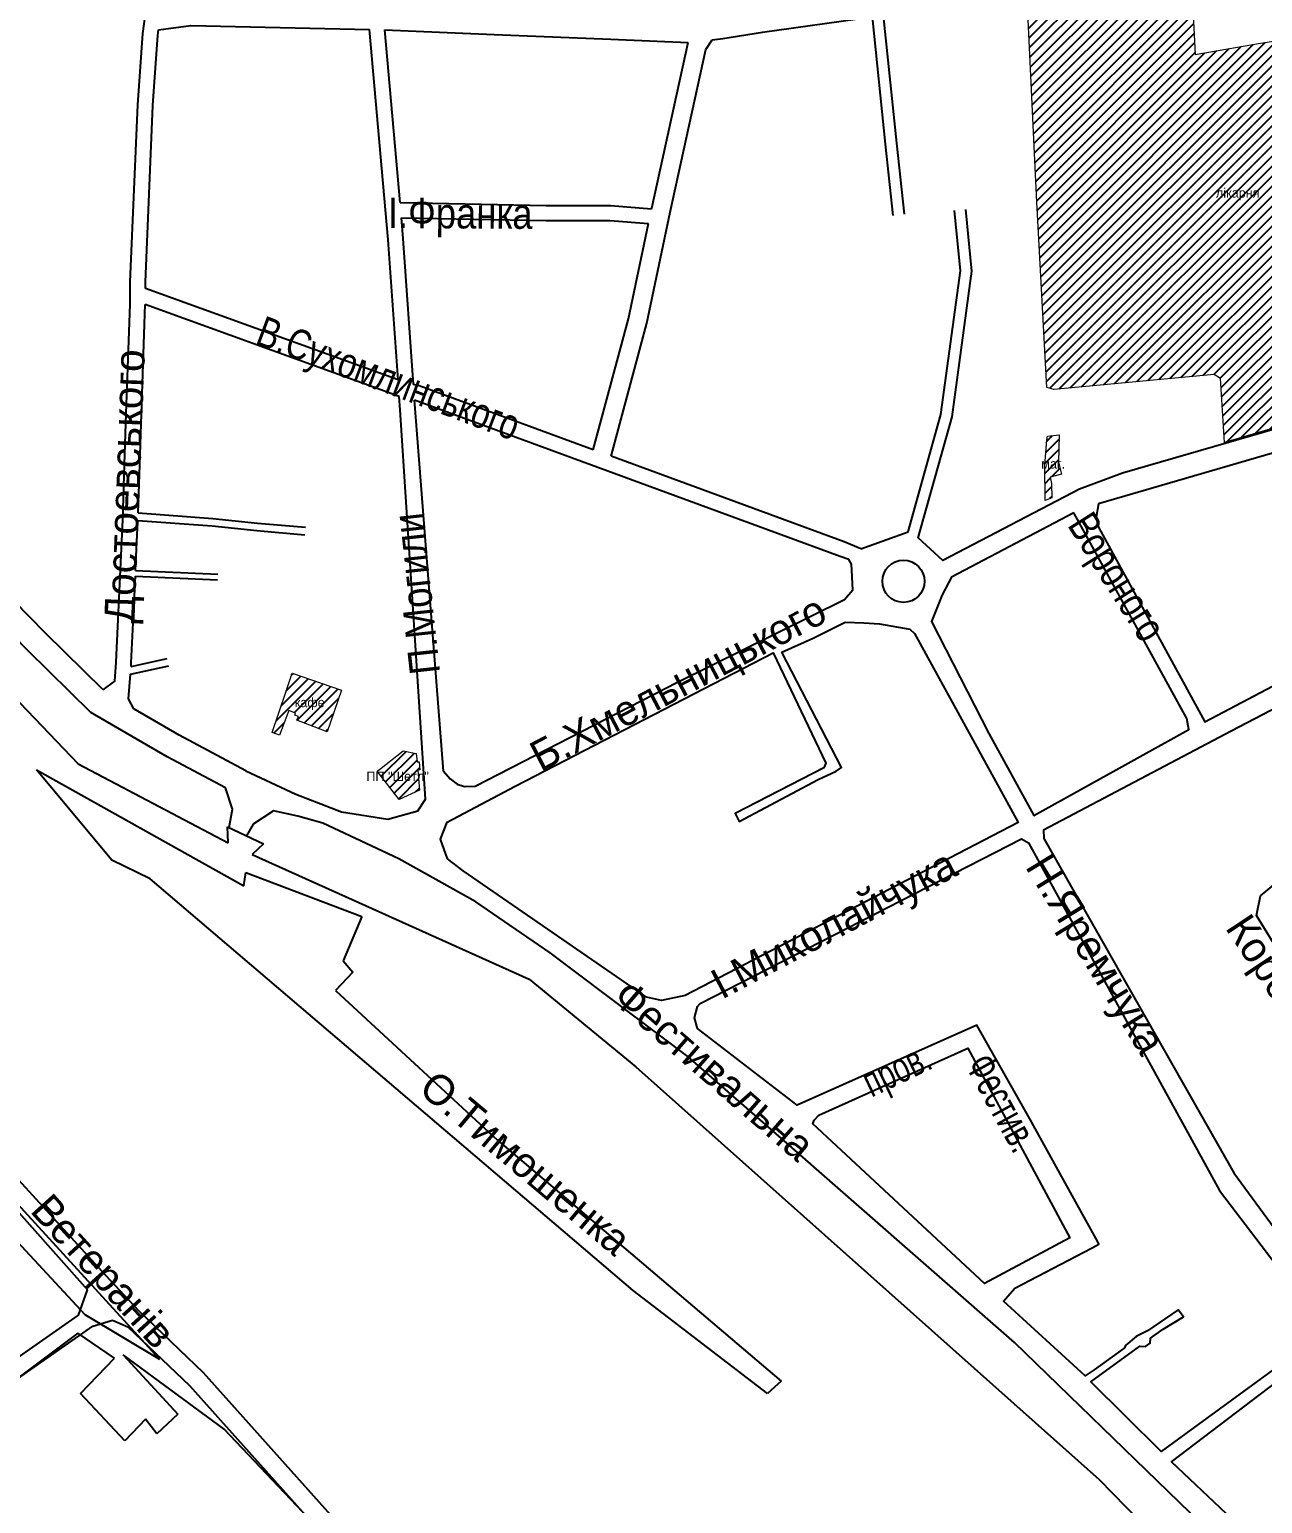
# Model space of a CAD drawing. Header units: millimetres. Extents: x 1379499 to 1411715, y 5652947 to 5671991.
# Drawn here: x 1404213 to 1404865, y 5658619 to 5659398 of the extents above; entities that cross this region are included whole.
import ezdxf
from ezdxf.enums import TextEntityAlignment as Align

# ---------------------------------------------------------------- set-up
doc = ezdxf.new("R2010")
doc.units = ezdxf.units.MM
doc.layers.add('_5Інше', color=252, linetype='Continuous', lineweight=25)
for name, color, linetype in [('вулиці', 7, 'Continuous'), ('ВулНазва', 7, 'Continuous'), ('на область', 5, 'Continuous')]:
    doc.layers.add(name, color=color, linetype=linetype)
picture_1 = doc.add_image_def('image1.bmp', size_in_pixel=(3370, 2384))
pattern_1 = [(45, (19203.3615, -9190.9644), (-2.6516504294, 2.6516504294), [])]

# ---------------------------------------------------------------- blocks, each defined once
blk = doc.blocks.new('ЛвЗд')
at = {"layer": '_5Інше', "color": 204, "linetype": 'Continuous'}
for points in [[(47984.657, 26098.665), (48103.333, 25973.135)], [(48103.333, 25973.135), (48182.492, 25930.781)], [(48081.334, 25969.974), (48190.656, 25908.091)], [(48120.926, 25922.055), (48081.334, 25969.974)], [(48182.492, 25930.781), (48182.113, 25939.35)], [(48182.113, 25939.35), (48201.209, 25930.223)], [(48201.209, 25930.223), (48195.137, 25924.531)], [(48141.09, 25912.124), (48120.926, 25922.055)], [(48195.137, 25924.531), (48341.191, 25857.844)], [(48395.236, 25692.797), (48141.09, 25912.124)], [(48190.656, 25908.091), (48191.819, 25915.101)], [(48191.819, 25915.101), (48252.944, 25891.487)], [(48252.944, 25891.487), (48243, 25868)], [(48243, 25868), (48248, 25862)], [(48248, 25862), (48238.831, 25852.455)], [(48341.191, 25857.844), (48397.476, 25811.159)], [(48238.831, 25852.455), (48324.055, 25772.778)], [(48397.476, 25811.159), (48641.138, 25591.431)], [(48004.867, 25791.225), (48105.291, 25681.834)], [(48144.53, 25658.031), (48028.653, 25786.214)], [(48324.055, 25772.778), (48473.32, 25644.379)], [(48465.994, 25637.95), (48395.236, 25692.797)], [(48105.291, 25681.834), (48144.53, 25658.031)], [(48101.48, 25671.97), (48023.101, 25614.147)], [(48120.701, 25658.752), (48101.48, 25671.97)], [(48102.637, 25640.171), (48120.701, 25658.752)], [(48178.627, 25620.756), (48125.331, 25660.334)], [(48125.331, 25660.334), (48154.119, 25628.889)], [(48126, 25615), (48102.637, 25640.171)], [(48473.32, 25644.379), (48465.994, 25637.95)], [(48136.978, 25626.307), (48126, 25615)], [(48142.845, 25618.459), (48136.978, 25626.307)], [(48154.119, 25628.889), (48142.845, 25618.459)], [(48363.023, 25423.8), (48178.627, 25620.756)], [(48641.138, 25591.431), (49033.371, 25184.782)]]:
    blk.add_lwpolyline(points, dxfattribs=at)

msp = doc.modelspace()

# ---------------------------------------------------------------- hatches: boundary and pattern name
at = {"layer": 'вулиці', "lineweight": -2}
h = msp.add_hatch(dxfattribs=at)
h.set_pattern_fill('ANSI31', color=5, scale=30, style=0)
h.set_pattern_definition(pattern_1)
h.paths.add_polyline_path([(1404842.95, 5659213.92), (1404845.17, 5659180.11), (1404951.7, 5659211.42), (1404996.05, 5659224.61), (1404931.49, 5659401.45), (1404864.06, 5659391.22), (1404829.55, 5659385.25), (1404827.71, 5659423.89), (1404743.81, 5659413.89), (1404740.93, 5659410.87), (1404745.89, 5659307.05), (1404751.12, 5659209.17), (1404754.76, 5659208.07), (1404784.98, 5659210.96), (1404839.63, 5659215.99)])
h.paths.add_polyline_path([(1404834.61, 5659307.69), (1404869.61, 5659307.69), (1404869.61, 5659315.19), (1404834.61, 5659315.19)], flags=24)
h = msp.add_hatch(dxfattribs=at)
h.set_pattern_fill('ANSI31', color=2, scale=30, style=0)
h.set_pattern_definition(pattern_1)
h.paths.add_polyline_path([(1404757.68, 5659184.13), (1404751.46, 5659183.3), (1404751.11, 5659181.52), (1404750.1, 5659167.81), (1404750.22, 5659149.39), (1404753.71, 5659150.77), (1404753.66, 5659158.4), (1404752.84, 5659161.66), (1404758.9, 5659163.24), (1404757.29, 5659169.65)])
h.paths.add_polyline_path([(1404746.55, 5659166.23), (1404762.38, 5659166.23), (1404762.38, 5659171.23), (1404746.55, 5659171.23)], flags=9)
h = msp.add_hatch(dxfattribs=at)
h.set_pattern_fill('ANSI31', color=2, scale=30, style=0)
h.set_pattern_definition(pattern_1)
h.paths.add_polyline_path([(1404353.74, 5659036.93), (1404353.34, 5659035.9), (1404355.26, 5659035.16), (1404354.48, 5659033.15), (1404370.4, 5659027.02), (1404378.03, 5659049.13), (1404351.95, 5659058.1), (1404348.56, 5659048), (1404341.43, 5659026.67), (1404345.21, 5659025.27), (1404350.22, 5659038.27)])
h.paths.add_polyline_path([(1404351.25, 5659039.45), (1404371.25, 5659039.45), (1404371.25, 5659044.45), (1404351.25, 5659044.45)], flags=24)
h = msp.add_hatch(dxfattribs=at)
h.set_pattern_fill('ANSI31', color=2, scale=30, style=0)
h.set_pattern_definition(pattern_1)
h.paths.add_polyline_path([(1404398.1, 5659007.12), (1404396.92, 5659006.2), (1404408.58, 5658991.19), (1404419.35, 5658996.19), (1404418.39, 5659006.84), (1404419.46, 5659006.94), (1404419.12, 5659011.24), (1404418, 5659011.14), (1404417.61, 5659015.65), (1404410.73, 5659016.93)])
h.paths.add_polyline_path([(1404385.64, 5658999.74), (1404429.8, 5658999.74), (1404429.8, 5659007.24), (1404385.64, 5659007.24)], flags=9)

# ---------------------------------------------------------------- linework, layer by layer
at = {"layer": 'вулиці', "color": 7}
for points in [[(1404318.62, 5658976.38), (1404320.4, 5658986.08), (1404316.76, 5658997.38), (1404285.88, 5659013.83), (1404245.51, 5659037.3), (1404212.06, 5659070.11), (1404122.2, 5659161.86), (1404088.75, 5659197.68), (1404059.78, 5659272.58), (1404043.21, 5659307.21), (1404014.26, 5659369.6), (1404001.14, 5659393.18), (1403976.46, 5659423.15), (1403935.63, 5659458.51), (1403885.28, 5659489.96), (1403806.33, 5659536.54), (1403715.64, 5659592.83), (1403654.96, 5659642.4), (1403595, 5659696.24), (1403521.94, 5659763.41), (1403415.43, 5659863.34), (1403224.86, 5660040.03), (1402945.59, 5660307.73)], [(1404251.96, 5659049.18), (1404258.11, 5659053.79), (1404258.87, 5659063.92), (1404262.4, 5659139.06), (1404263.32, 5659168.45), (1404264.23, 5659195.44), (1404266.24, 5659253.18), (1404266.32, 5659264.96), (1404270.27, 5659358.67), (1404272.98, 5659396.27), (1404275.55, 5659415.54), (1404275.81, 5659418.75)], [(1404574.08, 5659392.99), (1404579.78, 5659393.6), (1404600.65, 5659396.96), (1404658.67, 5659405.1)], [(1404658.67, 5659405.1), (1404665.68, 5659337.75), (1404669.61, 5659300.07)], [(1404664.62, 5659405.87), (1404671.65, 5659338.37), (1404675.58, 5659300.69)], [(1404274.3, 5659261.5), (1404274.32, 5659264.76), (1404278.26, 5659358.21), (1404280.94, 5659395.45), (1404281.32, 5659398.31)], [(1404281.32, 5659398.31), (1404298.33, 5659400.63), (1404392.85, 5659398.38)], [(1404407.93, 5659213.16), (1404402.7, 5659287.24), (1404392.85, 5659398.38)], [(1404400.97, 5659398.28), (1404458.87, 5659395.84), (1404520.56, 5659393.26), (1404561.45, 5659391.62)], [(1404409, 5659306.9), (1404400.97, 5659398.28)], [(1404520.61, 5659172.74), (1404539.51, 5659243.15), (1404551.9, 5659301.75), (1404570.84, 5659387.79), (1404574.08, 5659392.99)], [(1404542.09, 5659303.67), (1404542.13, 5659303.86), (1404561.45, 5659391.62)], [(1404409, 5659306.9), (1404486.33, 5659305.4), (1404520.33, 5659305.39), (1404542.09, 5659303.67)], [(1404677.81, 5659132.76), (1404695.14, 5659194.86), (1404705.41, 5659270.8), (1404702.31, 5659302.71)], [(1405039.67, 5659235.71), (1404927.56, 5659203.22), (1404791.21, 5659163.79), (1404768.39, 5659155.29), (1404696.14, 5659117.6), (1404683.15, 5659129.59), (1404701.03, 5659193.65), (1404711.45, 5659270.69), (1404708.29, 5659303.29)], [(1404409.7, 5659298.88), (1404486.25, 5659297.4), (1404520.02, 5659297.39), (1404540.42, 5659295.78)], [(1404416.12, 5659210.76), (1404410.68, 5659287.87), (1404409.71, 5659298.88)], [(1404511.18, 5659176.2), (1404529.78, 5659245.48), (1404540.42, 5659295.78)], [(1404407.93, 5659213.16), (1404274.3, 5659261.5)], [(1404270.52, 5659142.75), (1404271.32, 5659168.19), (1404272.22, 5659195.17), (1404274.24, 5659253.01)], [(1404408.55, 5659204.43), (1404274.24, 5659253.01)], [(1404954.84, 5659095.67), (1405074.06, 5659158.57), (1405046.05, 5659225.51), (1404778.49, 5659147.67)], [(1404511.18, 5659176.2), (1404419.08, 5659210.02), (1404416.12, 5659210.76)], [(1404251.96, 5659049.18), (1404221.26, 5659079.3), (1404131.59, 5659170.85), (1404098.76, 5659206.65)], [(1404327.52, 5659006.38), (1404353.92, 5658994.11), (1404378.01, 5658984.78), (1404402.51, 5658980.84), (1404418.5, 5658985.19), (1404422.45, 5658991.42), (1404409.04, 5659197.38), (1404408.55, 5659204.43)], [(1404432.04, 5659006.27), (1404416.86, 5659200.33), (1404416.71, 5659202.36)], [(1404432.04, 5659006.27), (1404435.46, 5659002.23), (1404439.26, 5658999.42), (1404443.18, 5658998.07), (1404448.69, 5658998.31), (1404555.7, 5659053.27), (1404644.05, 5659097), (1404648.5, 5659102.13), (1404647.82, 5659115.66), (1404646.4, 5659118.17), (1404641.84, 5659119.7), (1404416.71, 5659202.36)], [(1404652.79, 5659123.74), (1404643.88, 5659127.47), (1404520.61, 5659172.74)], [(1404778.49, 5659147.67), (1404777.23, 5659140.57), (1404778.61, 5659134.89), (1404834.67, 5659032.28), (1404951.8, 5659094.07)], [(1404269.15, 5659112.33), (1404270.39, 5659138.74)], [(1404270.39, 5659138.74), (1404309.71, 5659135.89), (1404333.2, 5659133.47), (1404358.61, 5659131.25)], [(1404270.52, 5659142.75), (1404310.06, 5659139.87), (1404333.58, 5659137.45), (1404358.96, 5659135.24)], [(1404765.33, 5659142.79), (1404700.72, 5659108.75), (1404695.68, 5659099.44), (1404690.14, 5659085.36), (1404720.51, 5659026.17), (1404744.22, 5658982.81), (1404826.16, 5659028.22), (1404825.18, 5659034.1), (1404765.33, 5659142.79)], [(1404652.79, 5659123.74), (1404677.81, 5659132.76)], [(1404266.72, 5659061.65), (1404266.85, 5659063.43), (1404269.01, 5659109.34)], [(1404269.01, 5659109.34), (1404312.45, 5659107.42)], [(1404269.15, 5659112.33), (1404312.58, 5659110.42)], [(1404434.09, 5658959.85), (1404430.38, 5658970.28), (1404433.89, 5658979.19), (1404469.89, 5658998.31), (1404606.32, 5659068.84), (1404634.22, 5659010.44), (1404633.24, 5659007.96), (1404586.3, 5658983.83), (1404588.41, 5658979.63), (1404630.24, 5659001.86), (1404639.71, 5659006.16), (1404642.49, 5659008.11), (1404610.92, 5659069.21), (1404627.93, 5659076.7), (1404644.53, 5659085.05), (1404654.36, 5659084.68), (1404662.65, 5659084.17), (1404678.58, 5659081.35), (1404681.16, 5659079.04), (1404735.95, 5658979.13), (1404559.87, 5658887.55), (1404547.23, 5658884.91), (1404539.3, 5658886.79), (1404442.43, 5658953.43), (1404434.09, 5658959.85)], [(1404266.41, 5659057.49), (1404286.69, 5659061.93)], [(1404266.72, 5659061.65), (1404285.83, 5659065.84)], [(1404268.14, 5659039.18), (1404265.44, 5659044.42), (1404266.41, 5659057.49)], [(1404327.52, 5659006.38), (1404292.21, 5659025.19), (1404268.14, 5659039.18)], [(1404749.45, 5658975.15), (1404848.71, 5659027.6), (1404873.62, 5659040.65)], [(1405168.49, 5658271.96), (1404919.95, 5658523.91), (1404734.11, 5658704.18), (1404561.32, 5658855.25), (1404488.36, 5658910.07), (1404449.07, 5658937.08), (1404408.33, 5658959.94), (1404368.14, 5658978.72), (1404354.91, 5658982.51), (1404342.01, 5658985.24), (1404331.3, 5658978.21), (1404327.88, 5658972.02)], [(1404749.45, 5658975.15), (1404749.54, 5658970.55), (1404850.05, 5658793.86), (1404901.58, 5658723.71), (1404934.13, 5658683.64), (1404967.7, 5658643.98), (1405055.23, 5658574.28)], [(1404566.28, 5658870.07), (1404564.81, 5658875.72), (1404566.39, 5658881.74), (1404567.75, 5658883.31), (1404737.78, 5658970.5), (1404741.4, 5658968.28), (1404842.5, 5658784.48), (1404902.97, 5658705.12), (1404939.05, 5658660.04), (1404977.51, 5658621.76), (1405001.27, 5658600.58), (1405040.79, 5658570.1), (1405040.72, 5658567.87), (1404943.11, 5658521.91), (1404817.1, 5658640.91), (1404902.38, 5658705.9)], [(1405182.33, 5658749.14), (1405054.01, 5658695.78), (1405028.85, 5658686.9), (1405017.16, 5658685.88), (1405007.5, 5658696.29), (1404932.91, 5658814.64), (1404862.12, 5658929.81), (1404864.2, 5658940.34), (1404874.2, 5658948.61), (1404899.9, 5658949.75), (1404908.04, 5658951.16)], [(1404899.05, 5658710.27), (1404811.6, 5658646.45), (1404774.39, 5658683.32), (1404800.26, 5658702.23), (1404803.25, 5658702.03), (1404805.75, 5658703.78), (1404806.01, 5658706.36), (1404812.7, 5658711.15), (1404823.35, 5658717.7), (1404820.58, 5658721.37), (1404804.31, 5658710.23), (1404798.3, 5658707.2), (1404792.96, 5658702.65), (1404792.12, 5658701.18), (1404776.25, 5658689.67), (1404771.32, 5658686.47), (1404728.18, 5658725.97), (1404734.19, 5658732.84), (1404774.68, 5658753.99), (1404778.61, 5658756.03), (1404778.1, 5658757.41), (1404760.03, 5658790.09), (1404742.2, 5658822.34), (1404714.04, 5658871.82), (1404619.08, 5658829.56), (1404566.28, 5658870.07)], [(1404628.11, 5658821.69), (1404630.59, 5658824.27), (1404709.37, 5658859.81), (1404763.33, 5658759.46), (1404718.13, 5658735.31), (1404627.39, 5658819.78), (1404628.11, 5658821.69)], [(1404134.72, 5658854.44), (1404243.74, 5658731.98)], [(1404147.92, 5658854.83), (1404253.24, 5658739.78)], [(1404253.24, 5658739.78), (1404270.6, 5658720.97), (1404304.87, 5658688.25), (1404424.58, 5658554.5), (1404483.55, 5658489.08), (1404498.02, 5658474.57), (1404488.57, 5658465.27), (1404451.49, 5658426.28), (1404395.55, 5658375.16)], [(1404157.74, 5658661.8), (1404157.95, 5658661.98), (1404238.99, 5658718.51), (1404243.74, 5658731.98)], [(1404164.29, 5658655.42), (1404246.52, 5658712.78), (1404256.93, 5658715.85)], [(1404256.93, 5658715.85), (1404265.03, 5658712.46), (1404297.68, 5658681.29), (1404417.14, 5658547.82), (1404474.46, 5658484.24), (1404476.42, 5658476.4), (1404474.1, 5658470.16), (1404438.66, 5658435.94), (1404387.51, 5658387.37)]]:
    msp.add_lwpolyline(points, dxfattribs=at)
msp.add_circle((1404675.29, 5659106.62), 11.16, dxfattribs=at)
at = {"layer": 'ВулНазва', "color": 7, "lineweight": 9}
for points in [[(1404740.93, 5659410.87), (1404743.81, 5659413.89), (1404827.71, 5659423.89), (1404829.55, 5659385.25), (1404864.06, 5659391.22), (1404931.49, 5659401.45), (1404996.05, 5659224.61), (1404951.7, 5659211.42), (1404845.17, 5659180.11), (1404842.95, 5659213.92), (1404839.63, 5659215.99), (1404784.98, 5659210.96), (1404754.76, 5659208.07), (1404751.12, 5659209.17), (1404745.89, 5659307.05), (1404740.93, 5659410.87)], [(1404751.46, 5659183.3), (1404757.68, 5659184.13), (1404757.29, 5659169.65), (1404758.9, 5659163.24), (1404752.84, 5659161.66), (1404753.66, 5659158.4), (1404753.71, 5659150.77), (1404750.22, 5659149.39), (1404750.1, 5659167.81), (1404751.11, 5659181.52), (1404751.46, 5659183.3)], [(1404351.95, 5659058.1), (1404378.03, 5659049.13), (1404370.4, 5659027.02), (1404354.48, 5659033.15), (1404355.26, 5659035.16), (1404353.34, 5659035.9), (1404353.74, 5659036.93), (1404350.22, 5659038.27), (1404345.21, 5659025.27), (1404341.43, 5659026.67), (1404348.56, 5659048), (1404351.95, 5659058.1)], [(1404396.92, 5659006.2), (1404398.1, 5659007.12), (1404410.73, 5659016.93), (1404417.61, 5659015.65), (1404418, 5659011.14), (1404419.12, 5659011.24), (1404419.46, 5659006.94), (1404418.39, 5659006.84), (1404419.35, 5658996.19), (1404408.58, 5658991.19), (1404396.92, 5659006.2)]]:
    msp.add_lwpolyline(points, close=True, dxfattribs=at)

# ---------------------------------------------------------------- block references
at = {"layer": 'ВулНазва', "color": 7, "lineweight": 9, "rotation": 0.3369352804739994}
msp.add_blockref('ЛвЗд', (1356288.93, 5632754.59), dxfattribs=at)

# ---------------------------------------------------------------- texts
at = {"layer": 'ВулНазва', "color": 7, "lineweight": 9}
for s, p in [('лікарня', (1404852.11, 5659311.44)), ('маг.', (1404754.47, 5659168.73)), ('кафе', (1404361.25, 5659041.95)), ('ПП "Шетл"', (1404407.72, 5659003.49))]:
    msp.add_text(s, height=5, dxfattribs=at).set_placement(p, align=Align.MIDDLE)
at = {"layer": 'ВулНазва', "color": 1, "lineweight": 9}
for s, rotation, width, p in [('І.Франка', 359.62572, 0.9, (1404440.84, 5659298.88)), ('В.Сухомлинського', 339.39256, 0.8, (1404402.19, 5659211.95)), ('П.Могили', 96.27047, 0.9, (1404417.72, 5659100.04)), ('Вороного', 302.32313, 0.8, (1404786.4, 5659107.7)), ('пров.', 25.47474, 0.7, (1404672.6, 5658846.55)), ('Фестив.', 298.69176, 0.7, (1404727.77, 5658830.83))]:
    msp.add_text(s, height=16, rotation=rotation, dxfattribs=dict(at, width=width)).set_placement(p, align=Align.MIDDLE)
for s, rotation, p in [('Достоевського', 87.80322, (1404265.6, 5659156.85)), ('Б.Хмельницького', 27.73636, (1404557.12, 5659050.93)), ('І.Миколайчука', 27.78235, (1404639.22, 5658923.97)), ('Н.Яремчука', 301.5413, (1404775.13, 5658908.15)), ('Короленка', 303.63148, (1404879.07, 5658882.48)), ('Фестивальна', 319.03524, (1404575.06, 5658848.03)), ('О.Тимошенка', 319.9976, (1404475.51, 5658799.15)), ('Ветеранів', 312.16844, (1404250.69, 5658740.54))]:
    msp.add_text(s, height=16, rotation=rotation, dxfattribs=at).set_placement(p, align=Align.MIDDLE)

# ---------------------------------------------------------------- pictures from other files: only their frames are drawn
at = {"layer": 'на область', "color": 7, "lineweight": -2}
image = msp.add_image(picture_1, insert=(1395288.55, 5652947.02), size_in_units=(16426, 11620.05), dxfattribs=at)
image.dxf.flags = 7

doc.saveas('drawing.dxf')
